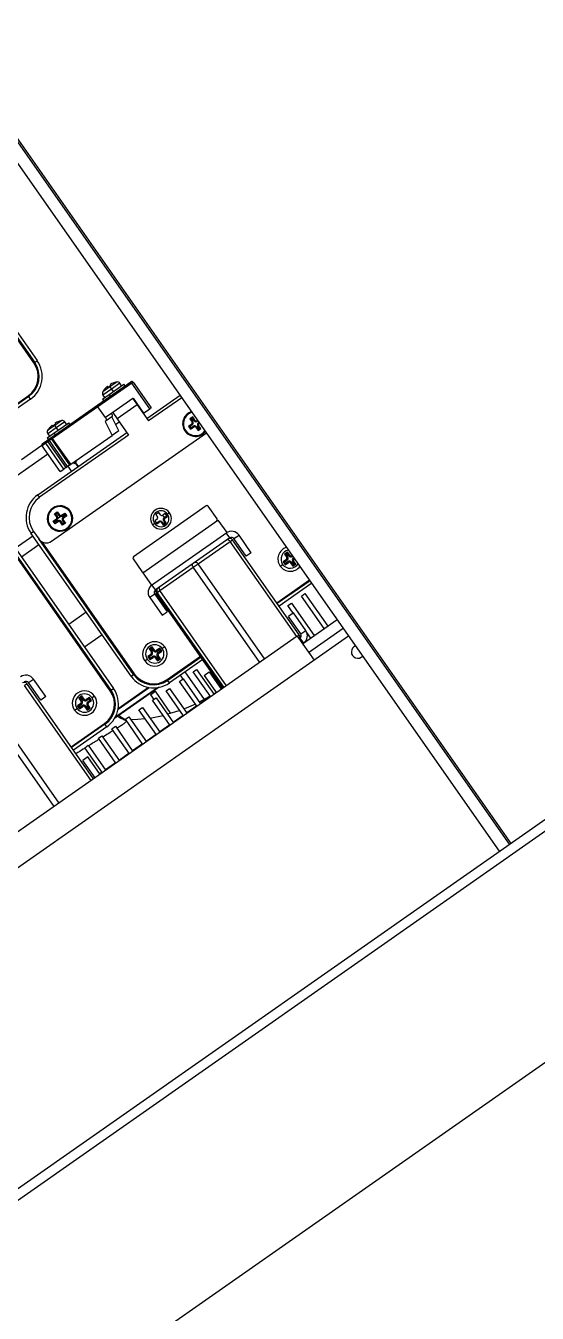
# Model space of a CAD drawing. Header units: millimetres. Extents: x 152904052 to 153933663, y 538271515 to 539240469.
# Drawn here: x 153354307 to 153354474.1, y 538947519.1 to 538947939.8 of the extents above; entities that cross this region are included whole.
import ezdxf

# ---------------------------------------------------------------- set-up
doc = ezdxf.new("R2010")
doc.units = ezdxf.units.MM
doc.layers.add('POWR', color=5, linetype='Continuous')

msp = doc.modelspace()

# ---------------------------------------------------------------- linework, layer by layer
at = {"layer": 'POWR', "color": 7}
for p, q in [((153354142.52, 538947446.5), (153354987.07, 538948037.86)), ((153354144.3, 538947443.96), (153354988.84, 538948035.32)), ((153354179.8, 538947393.26), (153355024.35, 538947984.61)), ((153354465.06, 538947672.35), (153354278.42, 538947938.9)), ((153354278.83, 538947939.19), (153354465.47, 538947672.63)), ((153354461.78, 538947670.05), (153354275.14, 538947936.61)), ((153354278.1, 538947877.03), (153354310.79, 538947830.34)), ((153354279, 538947874), (153354309.98, 538947829.76)), ((153354309.73, 538947829.59), (153354279.51, 538947872.75)), ((153354309.73, 538947829.59), (153354309.98, 538947829.76)), ((153354309.98, 538947829.76), (153354310.79, 538947830.34)), ((153354330.59, 538947815.87), (153354341.4, 538947823.45)), ((153354341.69, 538947823.04), (153354330.63, 538947815.29)), ((153354334.52, 538947821.74), (153354332.19, 538947820.11)), ((153354335.03, 538947821), (153354332.25, 538947819.05)), ((153354332.6, 538947820.71), (153354332.58, 538947820.72)), ((153354333.95, 538947821.65), (153354333.74, 538947821.89)), ((153354334.25, 538947819.29), (153354339.1, 538947822.69)), ((153354336.84, 538947823.36), (153354334.52, 538947821.74)), ((153354334.52, 538947821.74), (153354335.03, 538947821)), ((153354334.63, 538947822.52), (153354334.79, 538947822.24)), ((153354337.82, 538947822.95), (153354335.03, 538947821)), ((153354335.03, 538947821), (153354335.58, 538947820.22)), ((153354336.13, 538947823.21), (153354336.14, 538947823.19)), ((153354338.36, 538947822.17), (153354337.82, 538947822.95)), ((153354339.5, 538947822.11), (153354339.1, 538947822.69)), ((153354341.69, 538947823.04), (153354341.4, 538947823.45)), ((153354341.69, 538947823.04), (153354342.1, 538947823.32)), ((153354347.6, 538947814.6), (153354341.69, 538947823.04)), ((153354342.1, 538947823.32), (153354348.01, 538947814.89)), ((153354296.78, 538947811.12), (153354307.84, 538947818.87)), ((153354308.01, 538947818.62), (153354296.95, 538947810.88)), ((153354308.58, 538947817.8), (153354297.53, 538947810.06)), ((153354307.84, 538947818.87), (153354308.01, 538947818.62)), ((153354308.58, 538947817.8), (153354308.01, 538947818.62)), ((153354332.06, 538947817.76), (153354334.25, 538947819.29)), ((153354332.06, 538947817.76), (153354332.46, 538947817.18)), ((153354332.25, 538947819.05), (153354332.79, 538947818.27)), ((153354334.25, 538947819.29), (153354334.65, 538947818.72)), ((153354342.01, 538947818.01), (153354335.46, 538947813.42)), ((153354342.11, 538947818.08), (153354342.01, 538947818.01)), ((153354342.01, 538947818.01), (153354343.44, 538947815.96)), ((153354342.11, 538947818.08), (153354345.55, 538947813.16)), ((153354342.28, 538947817.83), (153354342.18, 538947817.77)), ((153354342.34, 538947817.75), (153354342.28, 538947817.62)), ((153354346.6, 538947811.46), (153354357.45, 538947819.06)), ((153354358.02, 538947818.24), (153354347.17, 538947810.64)), ((153354330.63, 538947815.29), (153354315.82, 538947804.92)), ((153354315.94, 538947805.61), (153354330.59, 538947815.87)), ((153354333.1, 538947811.77), (153354330.63, 538947815.29)), ((153354335.46, 538947813.42), (153354333.1, 538947811.77)), ((153354335.19, 538947812.01), (153354333.28, 538947810.67)), ((153354335.46, 538947813.42), (153354336.89, 538947811.37)), ((153354343.44, 538947815.96), (153354336.89, 538947811.37)), ((153354343.44, 538947815.96), (153354347.17, 538947810.64)), ((153354345.55, 538947813.16), (153354345.45, 538947813.1)), ((153354345.55, 538947813.16), (153354347.6, 538947814.6)), ((153354348.01, 538947814.89), (153354347.6, 538947814.6)), ((153354316.5, 538947809.12), (153354314.17, 538947807.49)), ((153354317.01, 538947808.38), (153354314.23, 538947806.43)), ((153354314.57, 538947808.09), (153354314.56, 538947808.1)), ((153354315.93, 538947809.03), (153354315.72, 538947809.28)), ((153354316.23, 538947806.67), (153354321.08, 538947810.07)), ((153354318.82, 538947810.74), (153354316.5, 538947809.12)), ((153354316.5, 538947809.12), (153354317.01, 538947808.38)), ((153354316.61, 538947809.9), (153354316.77, 538947809.62)), ((153354319.8, 538947810.33), (153354317.01, 538947808.38)), ((153354317.01, 538947808.38), (153354317.56, 538947807.6)), ((153354318.11, 538947810.59), (153354318.12, 538947810.57)), ((153354320.34, 538947809.55), (153354319.8, 538947810.33)), ((153354321.48, 538947809.5), (153354321.08, 538947810.07)), ((153354333.28, 538947810.67), (153354332.94, 538947810.44)), ((153354332.94, 538947810.44), (153354335.23, 538947805.94)), ((153354337.4, 538947807.46), (153354335.11, 538947811.96)), ((153354336.34, 538947809.53), (153354337.58, 538947810.39)), ((153354336.89, 538947811.37), (153354340.62, 538947806.05)), ((153354361.27, 538947809.59), (153354360.25, 538947808.87)), ((153354360.25, 538947808.87), (153354360.88, 538947807.97)), ((153354360.68, 538947808.8), (153354360.25, 538947808.87)), ((153354361.58, 538947811.94), (153354360.68, 538947811.31)), ((153354360.68, 538947811.31), (153354361.4, 538947810.28)), ((153354361.11, 538947811.23), (153354360.68, 538947811.31)), ((153354361.45, 538947809.34), (153354360.68, 538947808.8)), ((153354360.68, 538947808.8), (153354360.96, 538947808.4)), ((153354360.88, 538947807.97), (153354361.91, 538947808.69)), ((153354360.96, 538947808.4), (153354360.88, 538947807.97)), ((153354360.96, 538947808.4), (153354361.73, 538947808.94)), ((153354361.51, 538947811.51), (153354361.11, 538947811.23)), ((153354361.11, 538947811.23), (153354361.65, 538947810.46)), ((153354361.45, 538947809.34), (153354361.27, 538947809.59)), ((153354361.65, 538947810.46), (153354361.4, 538947810.28)), ((153354361.51, 538947811.51), (153354361.58, 538947811.94)), ((153354362.05, 538947810.74), (153354361.51, 538947811.51)), ((153354362.3, 538947810.92), (153354361.58, 538947811.94)), ((153354361.73, 538947808.94), (153354361.91, 538947808.69)), ((153354362.05, 538947810.74), (153354362.3, 538947810.92)), ((153354362.85, 538947808.74), (153354362.6, 538947808.56)), ((153354362.6, 538947808.56), (153354363.32, 538947807.54)), ((153354362.85, 538947808.74), (153354363.39, 538947807.97)), ((153354363.16, 538947810.91), (153354362.99, 538947810.79)), ((153354363.17, 538947810.54), (153354362.99, 538947810.79)), ((153354363.33, 538947810.66), (153354363.17, 538947810.54)), ((153354363.25, 538947809.02), (153354363.5, 538947809.19)), ((153354363.79, 538947808.25), (153354363.25, 538947809.02)), ((153354363.32, 538947807.54), (153354364.22, 538947808.17)), ((153354363.39, 538947807.97), (153354363.32, 538947807.54)), ((153354363.39, 538947807.97), (153354363.79, 538947808.25)), ((153354363.45, 538947810.14), (153354363.61, 538947810.26)), ((153354363.45, 538947810.14), (153354363.63, 538947809.89)), ((153354364.22, 538947808.17), (153354363.5, 538947809.19)), ((153354363.63, 538947809.89), (153354363.79, 538947810.01)), ((153354363.79, 538947808.25), (153354364.22, 538947808.17)), ((153354310.96, 538947786.51), (153354340.04, 538947806.87)), ((153354340.62, 538947806.05), (153354311.54, 538947785.69)), ((153354312.54, 538947803.23), (153354313.73, 538947804.07)), ((153354314.24, 538947803.81), (153354313.61, 538947803.37)), ((153354313.73, 538947804.07), (153354314.14, 538947804.36)), ((153354314.03, 538947805.14), (153354316.23, 538947806.67)), ((153354314.03, 538947805.14), (153354314.44, 538947804.56)), ((153354314.14, 538947804.36), (153354314.17, 538947804.38)), ((153354314.14, 538947804.36), (153354314.18, 538947804.29)), ((153354314.17, 538947804.38), (153354314.36, 538947804.51)), ((153354314.23, 538947806.43), (153354314.77, 538947805.65)), ((153354314.81, 538947804.21), (153354314.24, 538947803.81)), ((153354314.24, 538947803.81), (153354320.14, 538947795.38)), ((153354314.24, 538947803.81), (153354320.14, 538947795.38)), ((153354314.24, 538947803.81), (153354314.24, 538947803.81)), ((153354314.36, 538947804.51), (153354314.93, 538947804.91)), ((153354315.44, 538947804.65), (153354314.81, 538947804.21)), ((153354320.72, 538947795.78), (153354314.81, 538947804.21)), ((153354314.93, 538947804.91), (153354315.34, 538947805.2)), ((153354315.34, 538947805.2), (153354315.37, 538947805.22)), ((153354315.34, 538947805.2), (153354315.38, 538947805.13)), ((153354315.37, 538947805.22), (153354315.56, 538947805.35)), ((153354315.82, 538947804.92), (153354315.44, 538947804.65)), ((153354315.44, 538947804.65), (153354321.34, 538947796.22)), ((153354315.44, 538947804.65), (153354321.34, 538947796.22)), ((153354315.44, 538947804.65), (153354315.44, 538947804.65)), ((153354315.47, 538947771.35), (153354366.05, 538947806.77)), ((153354315.56, 538947805.35), (153354315.94, 538947805.61)), ((153354321.73, 538947796.49), (153354315.82, 538947804.92)), ((153354316.23, 538947806.67), (153354316.63, 538947806.1)), ((153354321.73, 538947796.49), (153354335.23, 538947805.94)), ((153354337.4, 538947807.46), (153354335.23, 538947805.94)), ((153354359.26, 538947807.5), (153354359.05, 538947807.36)), ((153354276.79, 538947773.63), (153354314.28, 538947799.87)), ((153354305.68, 538947798.07), (153354312.34, 538947802.73)), ((153354313.61, 538947803.37), (153354312.41, 538947802.54)), ((153354318.32, 538947794.1), (153354312.41, 538947802.54)), ((153354319.52, 538947794.94), (153354313.61, 538947803.37)), ((153354320.14, 538947795.38), (153354319.52, 538947794.94)), ((153354320.14, 538947795.38), (153354320.72, 538947795.78)), ((153354320.14, 538947795.38), (153354320.14, 538947795.38)), ((153354321.34, 538947796.22), (153354320.72, 538947795.78)), ((153354322.02, 538947794.25), (153354320.88, 538947795.89)), ((153354321.34, 538947796.22), (153354321.73, 538947796.49)), ((153354321.34, 538947796.22), (153354321.34, 538947796.22)), ((153354322.68, 538947797.15), (153354322.87, 538947797.15)), ((153354322.97, 538947796.74), (153354322.78, 538947796.66)), ((153354322.92, 538947797.32), (153354324.07, 538947795.68)), ((153354322.97, 538947796.74), (153354323.19, 538947796.94)), ((153354323.13, 538947796.86), (153354322.97, 538947796.74)), ((153354322.99, 538947797.37), (153354324.14, 538947795.73)), ((153354318.32, 538947794.1), (153354319.52, 538947794.94)), ((153354311.54, 538947785.69), (153354310.96, 538947786.51)), ((153354365.98, 538947782.91), (153354342.22, 538947766.28)), ((153354369.54, 538947778.69), (153354366.67, 538947782.79)), ((153354316.02, 538947777.9), (153354317.04, 538947778.61)), ((153354316.44, 538947777.82), (153354317.22, 538947778.36)), ((153354316.45, 538947780.33), (153354317.35, 538947780.97)), ((153354316.87, 538947780.26), (153354316.45, 538947780.33)), ((153354317.16, 538947779.31), (153354316.45, 538947780.33)), ((153354316.87, 538947780.26), (153354317.27, 538947780.54)), ((153354317.41, 538947779.49), (153354316.87, 538947780.26)), ((153354317.22, 538947778.36), (153354317.04, 538947778.61)), ((153354317.41, 538947779.49), (153354317.16, 538947779.31)), ((153354317.27, 538947780.54), (153354317.35, 538947780.97)), ((153354317.27, 538947780.54), (153354317.81, 538947779.77)), ((153354317.35, 538947780.97), (153354318.06, 538947779.94)), ((153354317.54, 538947778.84), (153354318.38, 538947779.43)), ((153354317.81, 538947779.77), (153354318.06, 538947779.94)), ((153354318.76, 538947779.82), (153354319.78, 538947780.54)), ((153354318.94, 538947779.57), (153354318.76, 538947779.82)), ((153354318.94, 538947779.57), (153354319.71, 538947780.11)), ((153354319.99, 538947779.71), (153354319.22, 538947779.17)), ((153354319.22, 538947779.17), (153354319.39, 538947778.92)), ((153354320.42, 538947779.63), (153354319.39, 538947778.92)), ((153354319.71, 538947780.11), (153354319.78, 538947780.54)), ((153354319.71, 538947780.11), (153354319.99, 538947779.71)), ((153354319.78, 538947780.54), (153354320.42, 538947779.63)), ((153354319.99, 538947779.71), (153354320.42, 538947779.63)), ((153354321.41, 538947781), (153354321.62, 538947781.15)), ((153354349.99, 538947778.55), (153354349.17, 538947777.98)), ((153354350.52, 538947780.75), (153354349.53, 538947780.07)), ((153354349.53, 538947780.07), (153354350.11, 538947779.25)), ((153354351.09, 538947779.93), (153354350.52, 538947780.75)), ((153354352.61, 538947780.38), (153354351.79, 538947779.81)), ((153354352.38, 538947779.14), (153354351.87, 538947779.87)), ((153354352.3, 538947779.08), (153354352.87, 538947779.48)), ((153354352.3, 538947779.08), (153354352.48, 538947778.83)), ((153354352.48, 538947778.83), (153354353.3, 538947779.4)), ((153354353.3, 538947779.4), (153354352.61, 538947780.38)), ((153354352.87, 538947779.48), (153354353.3, 538947779.4)), ((153354354.02, 538947780.64), (153354353.36, 538947780.18)), ((153354308.75, 538947773.97), (153354309.57, 538947774.55)), ((153354309.57, 538947774.55), (153354311.29, 538947772.09)), ((153354315.02, 538947776.53), (153354314.82, 538947776.39)), ((153354316.65, 538947777), (153354316.02, 538947777.9)), ((153354316.44, 538947777.82), (153354316.02, 538947777.9)), ((153354316.07, 538947777.82), (153354316.16, 538947777.87)), ((153354317.67, 538947777.71), (153354316.65, 538947777)), ((153354316.72, 538947777.42), (153354316.65, 538947777)), ((153354317.5, 538947777.96), (153354316.72, 538947777.42)), ((153354317.5, 538947777.96), (153354317.67, 538947777.71)), ((153354318.62, 538947777.77), (153354318.37, 538947777.59)), ((153354319.08, 538947776.57), (153354318.37, 538947777.59)), ((153354319.16, 538947776.99), (153354318.62, 538947777.77)), ((153354319.02, 538947778.05), (153354319.27, 538947778.22)), ((153354319.02, 538947778.05), (153354319.56, 538947777.27)), ((153354319.99, 538947777.2), (153354319.08, 538947776.57)), ((153354319.16, 538947776.99), (153354319.08, 538947776.57)), ((153354319.56, 538947777.27), (153354319.16, 538947776.99)), ((153354319.27, 538947778.22), (153354319.99, 538947777.2)), ((153354319.56, 538947777.27), (153354319.99, 538947777.2)), ((153354345.25, 538947761.07), (153354369.83, 538947778.28)), ((153354348.12, 538947756.98), (153354372.7, 538947774.19)), ((153354348.45, 538947776.74), (153354349.1, 538947777.2)), ((153354349.17, 538947777.98), (153354349.85, 538947776.99)), ((153354349.85, 538947776.99), (153354350.67, 538947777.57)), ((153354349.93, 538947777.42), (153354349.85, 538947776.99)), ((153354349.93, 538947777.42), (153354350.5, 538947777.82)), ((153354350.5, 538947777.82), (153354350.67, 538947777.57)), ((153354351.62, 538947777.62), (153354351.37, 538947777.44)), ((153354351.37, 538947777.44), (153354351.94, 538947776.62)), ((153354351.62, 538947777.62), (153354352.02, 538947777.05)), ((153354351.94, 538947776.62), (153354352.93, 538947777.31)), ((153354352.02, 538947777.05), (153354351.94, 538947776.62)), ((153354352.02, 538947777.05), (153354352.5, 538947777.39)), ((153354352.1, 538947777.96), (153354352.35, 538947778.13)), ((153354352.5, 538947777.39), (153354352.1, 538947777.96)), ((153354352.93, 538947777.31), (153354352.35, 538947778.13)), ((153354352.5, 538947777.39), (153354352.93, 538947777.31)), ((153354369.83, 538947778.28), (153354372.7, 538947774.19)), ((153354303.02, 538947769.96), (153354335.71, 538947723.27)), ((153354303.62, 538947769.1), (153354309.36, 538947773.11)), ((153354305.6, 538947766.27), (153354311.34, 538947770.29)), ((153354341.45, 538947727.28), (153354308.75, 538947773.97)), ((153354342.27, 538947727.85), (153354311.29, 538947772.09)), ((153354312.29, 538947771.19), (153354342.51, 538947728.03)), ((153354373.68, 538947772.43), (153354349.43, 538947755.46)), ((153354363.33, 538947763.96), (153354373.8, 538947771.3)), ((153354373.68, 538947772.43), (153354372.53, 538947774.07)), ((153354373.8, 538947771.3), (153354374.58, 538947771.84)), ((153354395.6, 538947740.17), (153354373.8, 538947771.3)), ((153354396.38, 538947740.72), (153354374.58, 538947771.84)), ((153354375.07, 538947772.19), (153354376.71, 538947773.33)), ((153354379.09, 538947766.45), (153354375.07, 538947772.19)), ((153354380.72, 538947767.6), (153354376.71, 538947773.33)), ((153354303.92, 538947766.93), (153354334.89, 538947722.69)), ((153354380.72, 538947767.6), (153354379.09, 538947766.45)), ((153354392.54, 538947767.82), (153354391.56, 538947767.13)), ((153354392.04, 538947767.04), (153354391.56, 538947767.13)), ((153354391.56, 538947767.13), (153354392.3, 538947766.06)), ((153354392.45, 538947767.33), (153354392.04, 538947767.04)), ((153354392.04, 538947767.04), (153354392.59, 538947766.26)), ((153354392.59, 538947766.26), (153354392.3, 538947766.06)), ((153354392.45, 538947767.33), (153354392.54, 538947767.82)), ((153354393, 538947766.55), (153354392.45, 538947767.33)), ((153354393.28, 538947766.75), (153354392.54, 538947767.82)), ((153354393, 538947766.55), (153354393.28, 538947766.75)), ((153354394.1, 538947766.71), (153354393.98, 538947766.63)), ((153354394.18, 538947766.34), (153354393.98, 538947766.63)), ((153354394.3, 538947766.43), (153354394.18, 538947766.34)), ((153354394.47, 538947765.93), (153354394.59, 538947766.02)), ((153354394.47, 538947765.93), (153354394.67, 538947765.64)), ((153354394.67, 538947765.64), (153354394.79, 538947765.73)), ((153354334.65, 538947722.52), (153354304.43, 538947765.68)), ((153354342.1, 538947765.58), (153354344.97, 538947761.48)), ((153354350.87, 538947755.24), (153354361.69, 538947762.82)), ((153354361.69, 538947762.82), (153354363.33, 538947763.96)), ((153354383.48, 538947731.69), (153354361.69, 538947762.82)), ((153354385.12, 538947732.84), (153354363.33, 538947763.96)), ((153354390.15, 538947763.21), (153354390.97, 538947763.78)), ((153354392.18, 538947765.37), (153354391.11, 538947764.62)), ((153354391.11, 538947764.62), (153354391.8, 538947763.64)), ((153354391.6, 538947764.53), (153354391.11, 538947764.62)), ((153354392.38, 538947765.08), (153354391.6, 538947764.53)), ((153354391.6, 538947764.53), (153354391.89, 538947764.13)), ((153354391.8, 538947763.64), (153354392.87, 538947764.38)), ((153354391.89, 538947764.13), (153354391.8, 538947763.64)), ((153354391.89, 538947764.13), (153354392.66, 538947764.67)), ((153354392.38, 538947765.08), (153354392.18, 538947765.37)), ((153354392.66, 538947764.67), (153354392.87, 538947764.38)), ((153354393.85, 538947764.46), (153354393.56, 538947764.26)), ((153354393.56, 538947764.26), (153354394.31, 538947763.2)), ((153354393.85, 538947764.46), (153354394.39, 538947763.68)), ((153354394.26, 538947764.75), (153354394.55, 538947764.95)), ((153354394.8, 538947763.97), (153354394.26, 538947764.75)), ((153354394.31, 538947763.2), (153354395.29, 538947763.88)), ((153354394.39, 538947763.68), (153354394.31, 538947763.2)), ((153354394.39, 538947763.68), (153354394.8, 538947763.97)), ((153354395.29, 538947763.88), (153354394.55, 538947764.95)), ((153354394.8, 538947763.97), (153354395.29, 538947763.88)), ((153354345.25, 538947761.07), (153354348.12, 538947756.98)), ((153354389.04, 538947751.2), (153354399.72, 538947758.69)), ((153354399.9, 538947758.44), (153354389.21, 538947750.96)), ((153354400.47, 538947757.62), (153354389.78, 538947750.14)), ((153354349.19, 538947754.06), (153354347.55, 538947752.92)), ((153354349.43, 538947755.46), (153354348.28, 538947757.09)), ((153354349.19, 538947754.06), (153354353.2, 538947748.33)), ((153354349.68, 538947754.41), (153354350.02, 538947754.64)), ((153354349.68, 538947754.41), (153354371.47, 538947723.28)), ((153354371.47, 538947723.28), (153354349.68, 538947754.41)), ((153354349.68, 538947754.41), (153354349.68, 538947754.41)), ((153354350.02, 538947754.64), (153354350.87, 538947755.24)), ((153354371.81, 538947723.52), (153354350.02, 538947754.64)), ((153354372.67, 538947724.12), (153354350.87, 538947755.24)), ((153354397.11, 538947753.44), (153354398.26, 538947754.24)), ((153354404.57, 538947742.79), (153354397.11, 538947753.44)), ((153354398.26, 538947754.24), (153354405.71, 538947743.59)), ((153354347.55, 538947752.92), (153354351.56, 538947747.18)), ((153354392.69, 538947750.34), (153354393.83, 538947751.14)), ((153354394.41, 538947747.88), (153354392.69, 538947750.34)), ((153354393.83, 538947751.14), (153354401.29, 538947740.5)), ((153354326.82, 538947748.17), (153354321.09, 538947744.15)), ((153354351.56, 538947747.18), (153354353.2, 538947748.33)), ((153354394.49, 538947747.94), (153354392.85, 538947746.79)), ((153354396.87, 538947741.06), (153354392.85, 538947746.79)), ((153354398.51, 538947742.21), (153354394.49, 538947747.94)), ((153354397.48, 538947737.83), (153354408.79, 538947745.74)), ((153354331.98, 538947740.8), (153354326.25, 538947736.78)), ((153354395.76, 538947740.29), (153354396.38, 538947740.72)), ((153354396.9, 538947739.97), (153354396.38, 538947740.72)), ((153354396.87, 538947741.06), (153354398.51, 538947742.21)), ((153354400.14, 538947739.69), (153354398.86, 538947741.52)), ((153354399.46, 538947735), (153354410.77, 538947742.92)), ((153354100.79, 538947522.14), (153354412.51, 538947740.42)), ((153354395.76, 538947740.29), (153354174.59, 538947585.42)), ((153354348.3, 538947736.84), (153354347.32, 538947736.15)), ((153354348.22, 538947736.35), (153354347.81, 538947736.07)), ((153354348.22, 538947736.35), (153354348.3, 538947736.84)), ((153354348.76, 538947735.58), (153354348.22, 538947736.35)), ((153354349.05, 538947735.78), (153354348.3, 538947736.84)), ((153354350.81, 538947736.4), (153354349.75, 538947735.65)), ((153354350.72, 538947735.91), (153354350.81, 538947736.4)), ((153354351.5, 538947735.42), (153354350.81, 538947736.4)), ((153354352.47, 538947736.83), (153354351.65, 538947736.25)), ((153354395.76, 538947740.29), (153354401.21, 538947732.5)), ((153354396.33, 538947739.47), (153354396.62, 538947739.67)), ((153354396.62, 538947739.67), (153354397.77, 538947738.03)), ((153354345.91, 538947732.24), (153354346.73, 538947732.81)), ((153354347.94, 538947734.39), (153354346.88, 538947733.65)), ((153354346.88, 538947733.65), (153354347.57, 538947732.66)), ((153354347.37, 538947733.56), (153354346.88, 538947733.65)), ((153354347.32, 538947736.15), (153354348.07, 538947735.09)), ((153354347.81, 538947736.07), (153354347.32, 538947736.15)), ((153354348.15, 538947734.1), (153354347.37, 538947733.56)), ((153354347.37, 538947733.56), (153354347.65, 538947733.15)), ((153354347.57, 538947732.66), (153354348.63, 538947733.41)), ((153354347.65, 538947733.15), (153354347.57, 538947732.66)), ((153354347.65, 538947733.15), (153354348.43, 538947733.7)), ((153354347.81, 538947736.07), (153354348.35, 538947735.29)), ((153354348.15, 538947734.1), (153354347.94, 538947734.39)), ((153354348.35, 538947735.29), (153354348.07, 538947735.09)), ((153354348.43, 538947733.7), (153354348.63, 538947733.41)), ((153354348.76, 538947735.58), (153354349.05, 538947735.78)), ((153354349.62, 538947733.49), (153354349.33, 538947733.29)), ((153354349.33, 538947733.29), (153354350.07, 538947732.22)), ((153354349.62, 538947733.49), (153354350.16, 538947732.71)), ((153354349.95, 538947735.37), (153354349.75, 538947735.65)), ((153354350.72, 538947735.91), (153354349.95, 538947735.37)), ((153354350.02, 538947733.77), (153354350.31, 538947733.98)), ((153354350.57, 538947733), (153354350.02, 538947733.77)), ((153354350.07, 538947732.22), (153354351.06, 538947732.91)), ((153354350.16, 538947732.71), (153354350.07, 538947732.22)), ((153354350.16, 538947732.71), (153354350.57, 538947733)), ((153354350.23, 538947734.96), (153354351.01, 538947735.5)), ((153354350.23, 538947734.96), (153354350.43, 538947734.67)), ((153354351.06, 538947732.91), (153354350.31, 538947733.98)), ((153354350.43, 538947734.67), (153354351.5, 538947735.42)), ((153354350.57, 538947733), (153354351.06, 538947732.91)), ((153354351.01, 538947735.5), (153354350.72, 538947735.91)), ((153354351.01, 538947735.5), (153354351.5, 538947735.42)), ((153354353.24, 538947726.14), (153354364.13, 538947733.76)), ((153354364.3, 538947733.52), (153354353.41, 538947725.89)), ((153354364.88, 538947732.7), (153354353.98, 538947725.07)), ((153354342.51, 538947728.03), (153354342.27, 538947727.85)), ((153354365.47, 538947719.69), (153354359.16, 538947728.7)), ((153354361.72, 538947728.66), (153354362.87, 538947729.46)), ((153354367.46, 538947720.47), (153354361.72, 538947728.66)), ((153354362.87, 538947729.46), (153354368.61, 538947721.27)), ((153354365.33, 538947727.52), (153354366.97, 538947728.67)), ((153354366.97, 538947728.67), (153354370.98, 538947722.93)), ((153354306.63, 538947724.26), (153354307.41, 538947724.81)), ((153354328.43, 538947693.14), (153354306.63, 538947724.26)), ((153354329.21, 538947693.68), (153354307.41, 538947724.81)), ((153354307.9, 538947725.15), (153354309.54, 538947726.3)), ((153354311.92, 538947719.42), (153354307.9, 538947725.15)), ((153354313.55, 538947720.57), (153354309.54, 538947726.3)), ((153354341.45, 538947727.28), (153354342.27, 538947727.85)), ((153354353.24, 538947726.14), (153354353.41, 538947725.89)), ((153354353.98, 538947725.07), (153354353.41, 538947725.89)), ((153354357.3, 538947725.56), (153354358.45, 538947726.37)), ((153354363.04, 538947717.37), (153354357.3, 538947725.56)), ((153354357.52, 538947727.55), (153354358.38, 538947726.32)), ((153354358.45, 538947726.37), (153354364.18, 538947718.17)), ((153354365.33, 538947727.52), (153354369.34, 538947721.79)), ((153354313.55, 538947720.57), (153354311.92, 538947719.42)), ((153354325.37, 538947720.78), (153354324.38, 538947720.09)), ((153354324.38, 538947720.09), (153354325.13, 538947719.03)), ((153354324.87, 538947720.01), (153354324.38, 538947720.09)), ((153354325.28, 538947720.29), (153354324.87, 538947720.01)), ((153354324.87, 538947720.01), (153354325.42, 538947719.23)), ((153354325.28, 538947720.29), (153354325.37, 538947720.78)), ((153354325.83, 538947719.52), (153354325.28, 538947720.29)), ((153354326.11, 538947719.72), (153354325.37, 538947720.78)), ((153354325.83, 538947719.52), (153354326.11, 538947719.72)), ((153354327.87, 538947720.34), (153354326.81, 538947719.59)), ((153354327.01, 538947719.31), (153354326.81, 538947719.59)), ((153354327.79, 538947719.85), (153354327.01, 538947719.31)), ((153354327.79, 538947719.85), (153354327.87, 538947720.34)), ((153354328.07, 538947719.44), (153354327.79, 538947719.85)), ((153354328.56, 538947719.36), (153354327.87, 538947720.34)), ((153354329.53, 538947720.77), (153354328.71, 538947720.19)), ((153354334.65, 538947722.52), (153354334.89, 538947722.69)), ((153354334.89, 538947722.69), (153354335.71, 538947723.27)), ((153354350.61, 538947723.62), (153354336.02, 538947713.41)), ((153354336.31, 538947713.92), (153354350.03, 538947723.52)), ((153354337.2, 538947716.49), (153354347.31, 538947723.57)), ((153354347.17, 538947723.6), (153354337.22, 538947716.63)), ((153354347.75, 538947721.2), (153354349.23, 538947722.23)), ((153354347.75, 538947721.2), (153354348.84, 538947719.64)), ((153354348.45, 538947719.37), (153354349.6, 538947720.17)), ((153354349.23, 538947722.23), (153354349.39, 538947722.34)), ((153354354.47, 538947715.1), (153354349.39, 538947722.34)), ((153354349.6, 538947720.17), (153354355.34, 538947711.98)), ((153354352.88, 538947722.47), (153354354.02, 538947723.27)), ((153354358.61, 538947714.27), (153354352.88, 538947722.47)), ((153354354.02, 538947723.27), (153354359.76, 538947715.08)), ((153354367.34, 538947720.63), (153354364.07, 538947718.34)), ((153354369.22, 538947721.96), (153354368.47, 538947721.47)), ((153354369.23, 538947721.95), (153354368.49, 538947721.44)), ((153354316.31, 538947684.66), (153354294.52, 538947715.78)), ((153354317.95, 538947685.8), (153354296.15, 538947716.93)), ((153354322.98, 538947716.18), (153354323.8, 538947716.75)), ((153354325.01, 538947718.33), (153354323.94, 538947717.59)), ((153354323.94, 538947717.59), (153354324.63, 538947716.6)), ((153354324.43, 538947717.5), (153354323.94, 538947717.59)), ((153354325.21, 538947718.04), (153354324.43, 538947717.5)), ((153354324.43, 538947717.5), (153354324.72, 538947717.09)), ((153354324.63, 538947716.6), (153354325.7, 538947717.35)), ((153354324.72, 538947717.09), (153354324.63, 538947716.6)), ((153354324.72, 538947717.09), (153354325.49, 538947717.64)), ((153354325.21, 538947718.04), (153354325.01, 538947718.33)), ((153354325.42, 538947719.23), (153354325.13, 538947719.03)), ((153354325.49, 538947717.64), (153354325.7, 538947717.35)), ((153354326.68, 538947717.43), (153354326.39, 538947717.23)), ((153354326.39, 538947717.23), (153354327.14, 538947716.16)), ((153354326.68, 538947717.43), (153354327.22, 538947716.65)), ((153354327.09, 538947717.71), (153354327.38, 538947717.92)), ((153354327.63, 538947716.94), (153354327.09, 538947717.71)), ((153354327.14, 538947716.16), (153354328.12, 538947716.85)), ((153354327.22, 538947716.65), (153354327.14, 538947716.16)), ((153354327.22, 538947716.65), (153354327.63, 538947716.94)), ((153354327.3, 538947718.9), (153354328.07, 538947719.44)), ((153354327.3, 538947718.9), (153354327.5, 538947718.61)), ((153354328.12, 538947716.85), (153354327.38, 538947717.92)), ((153354327.5, 538947718.61), (153354328.56, 538947719.36)), ((153354327.63, 538947716.94), (153354328.12, 538947716.85)), ((153354328.07, 538947719.44), (153354328.56, 538947719.36)), ((153354344.03, 538947716.27), (153354345.18, 538947717.07)), ((153354349.77, 538947708.08), (153354344.03, 538947716.27)), ((153354345.18, 538947717.07), (153354350.91, 538947708.88)), ((153354354.19, 538947711.18), (153354348.45, 538947719.37)), ((153354362.92, 538947717.53), (153354359.64, 538947715.24)), ((153354321.86, 538947704.17), (153354332.76, 538947711.8)), ((153354332.93, 538947711.55), (153354322.04, 538947703.92)), ((153354332.76, 538947711.8), (153354332.93, 538947711.55)), ((153354333.5, 538947710.73), (153354332.93, 538947711.55)), ((153354339.86, 538947712.93), (153354339.47, 538947712.93)), ((153354339.61, 538947713.17), (153354340.75, 538947713.98)), ((153354345.34, 538947704.98), (153354339.61, 538947713.17)), ((153354339.68, 538947712.84), (153354339.87, 538947712.66)), ((153354340.75, 538947713.98), (153354346.49, 538947705.78)), ((153354354.07, 538947711.34), (153354350.8, 538947709.05)), ((153354358.5, 538947714.44), (153354355.22, 538947712.14)), ((153354333.5, 538947710.73), (153354322.61, 538947703.1)), ((153354330.76, 538947706.98), (153354331.91, 538947707.78)), ((153354336.5, 538947698.79), (153354330.76, 538947706.98)), ((153354331.91, 538947707.78), (153354337.64, 538947699.59)), ((153354335.18, 538947710.08), (153354336.33, 538947710.88)), ((153354340.92, 538947701.88), (153354335.18, 538947710.08)), ((153354336.33, 538947710.88), (153354342.07, 538947702.69)), ((153354349.65, 538947708.24), (153354346.37, 538947705.95)), ((153354326.34, 538947703.88), (153354327.48, 538947704.68)), ((153354332.07, 538947695.69), (153354326.34, 538947703.88)), ((153354327.48, 538947704.68), (153354333.22, 538947696.49)), ((153354345.23, 538947705.15), (153354341.95, 538947702.85)), ((153354327.32, 538947700.91), (153354325.68, 538947699.76)), ((153354329.7, 538947694.03), (153354325.68, 538947699.76)), ((153354331.34, 538947695.17), (153354327.32, 538947700.91)), ((153354336.38, 538947698.95), (153354333.1, 538947696.66)), ((153354340.8, 538947702.05), (153354337.53, 538947699.75)), ((153354331.96, 538947695.85), (153354331.22, 538947695.34)), ((153354329.58, 538947694.19), (153354329.09, 538947693.85))]:
    msp.add_line(p, q, dxfattribs=at)
at = {"layer": 'POWR', "color": 7, "flags": 128}
for points in [[(153354372.8, 538947771.82), (153354372.89, 538947771.86), (153354373.01, 538947771.87), (153354373.13, 538947771.85), (153354373.27, 538947771.79), (153354373.41, 538947771.7), (153354373.55, 538947771.59), (153354373.68, 538947771.45), (153354373.8, 538947771.3)], [(153354361.5, 538947763.91), (153354361.44, 538947763.84), (153354361.4, 538947763.74), (153354361.38, 538947763.62), (153354361.4, 538947763.48), (153354361.43, 538947763.32), (153354361.5, 538947763.15), (153354361.58, 538947762.98), (153354361.69, 538947762.82)], [(153354362.32, 538947764.48), (153354362.42, 538947764.52), (153354362.53, 538947764.53), (153354362.66, 538947764.51), (153354362.79, 538947764.45), (153354362.93, 538947764.37), (153354363.07, 538947764.25), (153354363.21, 538947764.12), (153354363.33, 538947763.96)], [(153354350.69, 538947756.34), (153354350.62, 538947756.27), (153354350.58, 538947756.17), (153354350.57, 538947756.05), (153354350.58, 538947755.9), (153354350.62, 538947755.75), (153354350.68, 538947755.58), (153354350.77, 538947755.41), (153354350.87, 538947755.24)], [(153354367.28, 538947720.73), (153354366.85, 538947720.47), (153354363.69, 538947718.74)], [(153354357.38, 538947716.04), (153354355.63, 538947715.45), (153354353.37, 538947714.79)], [(153354362.49, 538947718.15), (153354359.49, 538947716.84), (153354358.73, 538947716.54)], [(153354346.07, 538947713.36), (153354343.57, 538947713.1), (153354341.46, 538947712.97)]]:
    msp.add_lwpolyline(points, dxfattribs=at)
at = {"layer": 'POWR', "color": 7}
for centre, radius, start, end in [((153354303.42, 538947825.17), 7.7, 305, 35), ((153354303.42, 538947825.17), 8, 305, 35), ((153354303.42, 538947825.17), 9, 305, 35), ((153354337.87, 538947816.95), 6.5, 144.4786, 150.8721), ((153354337.9, 538947816.91), 6.52, 132.4848, 144.3917), ((153354337.98, 538947816.79), 6.32, 120.3185, 129.6814), ((153354337.9, 538947816.91), 6.52, 105.6083, 117.5152), ((153354337.87, 538947816.95), 6.5, 99.1279, 105.5214), ((153354337, 538947822.38), 1, 35, 99.1279), ((153354341.69, 538947823.04), 0.5, 35, 125), ((153354333.07, 538947819.62), 1, 150.8721, 215), ((153354362.45, 538947809.74), 4.15, 107.47, 215), ((153354362.45, 538947809.74), 3.9, 106.3061, 215), ((153354319.85, 538947804.33), 6.5, 144.4786, 150.8721), ((153354319.88, 538947804.29), 6.52, 132.4848, 144.3917), ((153354319.96, 538947804.17), 6.32, 120.3185, 129.6814), ((153354319.88, 538947804.29), 6.52, 105.6083, 117.5152), ((153354319.85, 538947804.33), 6.5, 99.1279, 105.5214), ((153354318.98, 538947809.76), 1, 35, 99.1279), ((153354360.99, 538947810), 0.5, 305, 35), ((153354360.99, 538947810), 0.807, 305, 35), ((153354362.19, 538947808.28), 0.807, 35, 125), ((153354362.19, 538947808.28), 0.5, 35, 125), ((153354362.71, 538947811.2), 0.807, 215, 305), ((153354362.71, 538947811.2), 0.5, 215, 305), ((153354363.91, 538947809.48), 0.807, 125, 215), ((153354363.91, 538947809.48), 0.5, 125, 215), ((153354314.02, 538947803.66), 0.499, 125.07, 215.0698), ((153354315.05, 538947807), 1, 150.8721, 215), ((153354314.64, 538947804.1), 0.5, 125, 215), ((153354314.65, 538947804.1), 0.499, 125.07, 215.0698), ((153354314.13, 538947804.28), 0.103, 37.4159, 66.5165), ((153354315.22, 538947804.5), 0.499, 125.07, 215.0698), ((153354315.84, 538947804.94), 0.5, 125, 215), ((153354315.85, 538947804.94), 0.499, 125.07, 215.0698), ((153354315.33, 538947805.12), 0.103, 37.4159, 66.5165), ((153354362.45, 538947809.74), 4.15, 215, 322.53), ((153354362.45, 538947809.74), 3.9, 215, 323.6939), ((153354316.13, 538947779.13), 9, 125, 215), ((153354316.13, 538947779.13), 8, 125, 215), ((153354318.22, 538947778.77), 4.15, 35, 215), ((153354318.22, 538947778.77), 3.9, 35, 215), ((153354366.26, 538947782.5), 0.5, 35, 125), ((153354318.22, 538947778.77), 4.15, 215, 35), ((153354318.22, 538947778.77), 3.9, 215, 35), ((153354316.75, 538947779.02), 0.5, 305, 35), ((153354316.75, 538947779.02), 0.807, 305, 35), ((153354318.47, 538947780.23), 0.807, 215, 305), ((153354318.47, 538947780.23), 0.5, 215, 305), ((153354319.68, 538947778.51), 0.807, 125, 215), ((153354319.68, 538947778.51), 0.5, 125, 215), ((153354351.23, 538947778.69), 3.4, 35, 215), ((153354351.23, 538947778.69), 3.4, 215, 35), ((153354351.23, 538947778.69), 2.6, 35, 215), ((153354351.23, 538947778.69), 2.6, 215, 35), ((153354349.7, 538947778.96), 0.5, 305, 35), ((153354351.5, 538947780.22), 0.5, 215, 305), ((153354352.76, 538947778.42), 0.807, 125, 215), ((153354352.76, 538947778.42), 0.5, 125, 215), ((153354369.13, 538947778.4), 0.5, 305, 35), ((153354317.96, 538947777.3), 0.807, 35, 125), ((153354317.96, 538947777.3), 0.5, 35, 125), ((153354350.96, 538947777.16), 0.807, 35, 125), ((153354350.96, 538947777.16), 0.5, 35, 125), ((153354374.25, 538947771.61), 3, 35, 125), ((153354313.75, 538947773.81), 3, 215, 305), ((153354373.76, 538947771.27), 1, 35, 125), ((153354374.25, 538947771.61), 1, 35, 125), ((153354342.51, 538947765.87), 0.5, 125, 215), ((153354393.42, 538947765.51), 4, 106.79, 215), ((153354393.42, 538947765.51), 3, 100.3757, 215), ((153354391.89, 538947765.78), 0.5, 305, 35), ((153354391.89, 538947765.78), 0.851, 305, 35), ((153354393.69, 538947767.04), 0.851, 215, 305), ((153354393.69, 538947767.04), 0.5, 215, 305), ((153354394.96, 538947765.24), 0.851, 125, 215), ((153354393.42, 538947765.51), 4, 215, 323.21), ((153354393.42, 538947765.51), 3, 215, 329.6243), ((153354393.15, 538947763.97), 0.851, 35, 125), ((153354393.15, 538947763.97), 0.5, 35, 125), ((153354394.96, 538947765.24), 0.5, 125, 215), ((153354345.38, 538947761.77), 0.5, 215, 305), ((153354350.01, 538947754.64), 3, 125, 215), ((153354350.01, 538947754.64), 1, 125, 215), ((153354350.5, 538947754.98), 1, 125, 215), ((153354350.5, 538947754.98), 1, 125.0109, 215.0109), ((153354350.83, 538947755.22), 1, 125.0109, 215.0109), ((153354395.56, 538947740.14), 1, 319.3772, 35), ((153354396.05, 538947740.49), 1, 305, 35), ((153354396.05, 538947740.49), 3, 305, 35), ((153354349.19, 538947734.53), 4, 35, 215), ((153354349.19, 538947734.53), 4, 215, 35), ((153354349.19, 538947734.53), 3, 35, 215), ((153354415.51, 538947735.19), 2.1, 109.8169, 320.1831), ((153354349.19, 538947734.53), 3, 215, 35), ((153354347.66, 538947734.8), 0.5, 305, 35), ((153354347.66, 538947734.8), 0.851, 305, 35), ((153354348.92, 538947733), 0.851, 35, 125), ((153354348.92, 538947733), 0.5, 35, 125), ((153354349.46, 538947736.06), 0.851, 215, 305), ((153354349.46, 538947736.06), 0.5, 215, 305), ((153354350.72, 538947734.26), 0.851, 125, 215), ((153354350.72, 538947734.26), 0.5, 125, 215), ((153354348.82, 538947732.44), 7.7, 215, 305), ((153354307.08, 538947724.58), 3, 35, 125), ((153354306.59, 538947724.24), 1, 35, 125), ((153354307.08, 538947724.58), 1, 35, 125), ((153354348.82, 538947732.44), 9, 215, 305), ((153354348.82, 538947732.44), 8, 215, 305), ((153354326.25, 538947718.47), 4, 35, 215), ((153354326.25, 538947718.47), 4, 215, 35), ((153354326.25, 538947718.47), 3, 35, 215), ((153354326.25, 538947718.47), 3, 215, 35), ((153354326.52, 538947720), 0.851, 215, 305), ((153354326.52, 538947720), 0.5, 215, 305), ((153354328.34, 538947718.1), 7.7, 305, 35), ((153354328.34, 538947718.1), 8, 305, 35), ((153354328.34, 538947718.1), 9, 305, 35), ((153354324.72, 538947718.74), 0.5, 305, 35), ((153354324.72, 538947718.74), 0.851, 305, 35), ((153354325.98, 538947716.94), 0.851, 35, 125), ((153354325.98, 538947716.94), 0.5, 35, 125), ((153354327.78, 538947718.2), 0.851, 125, 215), ((153354327.78, 538947718.2), 0.5, 125, 215), ((153354339.32, 538947766.93), 54, 278.8488, 283.4898)]:
    msp.add_arc(centre, radius, start, end, dxfattribs=at)
for points, knots in [([(153354333.74, 538947821.89), (153354333.74, 538947821.89), (153354333.72, 538947821.9), (153354333.66, 538947821.86), (153354333.58, 538947821.8), (153354333.52, 538947821.74), (153354333.49, 538947821.72)], [0, 0, 0, 0, 0.250648, 0.499754, 0.7491, 1, 1, 1, 1]), ([(153354333.49, 538947821.72), (153354333.52, 538947821.74), (153354333.58, 538947821.8), (153354333.66, 538947821.86), (153354333.72, 538947821.9), (153354333.74, 538947821.89), (153354333.74, 538947821.89)], [0, 0, 0, 0, 0.250648, 0.499754, 0.7491, 1, 1, 1, 1]), ([(153354334.89, 538947822.69), (153354334.85, 538947822.67), (153354334.78, 538947822.64), (153354334.69, 538947822.58), (153354334.64, 538947822.54), (153354334.64, 538947822.52), (153354334.63, 538947822.52)], [0, 0, 0, 0, 0.250648, 0.499754, 0.7491, 1, 1, 1, 1]), ([(153354330.63, 538947815.29), (153354330.6, 538947815.33), (153354330.55, 538947815.41), (153354330.51, 538947815.55), (153354330.49, 538947815.69), (153354330.52, 538947815.8), (153354330.57, 538947815.85), (153354330.59, 538947815.87)], [0, 0, 0, 0, 0.163518, 0.344285, 0.539301, 0.775308, 1, 1, 1, 1]), ([(153354335.01, 538947813.11), (153354335.06, 538947813.03), (153354335.16, 538947812.87), (153354335.27, 538947812.61), (153354335.32, 538947812.35), (153354335.3, 538947812.13), (153354335.22, 538947812.05), (153354335.19, 538947812.01)], [0, 0, 0, 0, 0.174736, 0.363548, 0.559692, 0.78787, 1, 1, 1, 1]), ([(153354315.72, 538947809.28), (153354315.72, 538947809.28), (153354315.7, 538947809.28), (153354315.64, 538947809.24), (153354315.56, 538947809.18), (153354315.5, 538947809.13), (153354315.47, 538947809.1)], [0, 0, 0, 0, 0.2506482, 0.4997541, 0.7490998, 1, 1, 1, 1]), ([(153354315.47, 538947809.1), (153354315.5, 538947809.13), (153354315.56, 538947809.18), (153354315.64, 538947809.24), (153354315.7, 538947809.28), (153354315.72, 538947809.28), (153354315.72, 538947809.28)], [0, 0, 0, 0, 0.2506482, 0.4997541, 0.7490998, 1, 1, 1, 1]), ([(153354316.86, 538947810.07), (153354316.83, 538947810.05), (153354316.76, 538947810.02), (153354316.67, 538947809.96), (153354316.62, 538947809.92), (153354316.61, 538947809.9), (153354316.61, 538947809.9)], [0, 0, 0, 0, 0.250648, 0.499754, 0.7491, 1, 1, 1, 1]), ([(153354333.28, 538947810.67), (153354333.32, 538947810.73), (153354333.42, 538947810.84), (153354333.39, 538947811.15), (153354333.28, 538947811.48), (153354333.15, 538947811.68), (153354333.1, 538947811.77)], [0, 0, 0, 0, 0.273241, 0.566326, 0.792171, 1, 1, 1, 1]), ([(153354315.82, 538947804.92), (153354315.8, 538947804.96), (153354315.75, 538947805.05), (153354315.72, 538947805.19), (153354315.74, 538947805.35), (153354315.81, 538947805.51), (153354315.9, 538947805.58), (153354315.94, 538947805.61)], [0, 0, 0, 0, 0.174928, 0.36388, 0.560047, 0.788091, 1, 1, 1, 1]), ([(153354312.54, 538947803.23), (153354312.48, 538947803.19), (153354312.37, 538947803.09), (153354312.31, 538947802.88), (153354312.33, 538947802.68), (153354312.39, 538947802.58), (153354312.41, 538947802.54)], [0, 0, 0, 0, 0.270336, 0.562527, 0.789797, 1, 1, 1, 1]), ([(153354322.8, 538947796.7), (153354322.8, 538947796.71), (153354322.81, 538947796.74), (153354323.08, 538947796.98), (153354323.44, 538947797.27), (153354323.63, 538947797.42)], [0, 0, 0, 0, 0.212902, 0.581197, 1, 1, 1, 1]), ([(153354322.92, 538947797.08), (153354322.89, 538947797.02), (153354322.84, 538947796.88), (153354322.8, 538947796.74), (153354322.77, 538947796.68)], [0, 0, 0, 0, 0.499894, 1, 1, 1, 1]), ([(153354323.19, 538947797.3), (153354323.1, 538947797.25), (153354322.93, 538947797.16), (153354322.85, 538947797.13), (153354322.87, 538947797.17), (153354322.87, 538947797.18)], [0, 0, 0, 0, 0.402272, 0.802406, 1, 1, 1, 1]), ([(153354339.87, 538947712.66), (153354339.83, 538947712.54), (153354339.76, 538947712.31), (153354339.16, 538947711.74), (153354338.2, 538947711.05), (153354337.26, 538947710.46), (153354336.82, 538947710.18)], [0, 0, 0, 0, 0.254532, 0.508983, 0.770758, 1, 1, 1, 1]), ([(153354339.87, 538947712.66), (153354339.09, 538947712.98), (153354338.14, 538947713.37), (153354337.23, 538947714.03), (153354337.07, 538947714.14)], [0, 0, 0, 0, 0.823845, 1, 1, 1, 1]), ([(153354339.73, 538947712.94), (153354339.34, 538947713.13), (153354338.49, 538947713.55), (153354337.83, 538947714.12), (153354337.47, 538947714.43)], [0, 0, 0, 0, 0.457647, 1, 1, 1, 1]), ([(153354352.33, 538947709.88), (153354352.39, 538947709.92), (153354352.73, 538947710.19), (153354353.28, 538947710.59), (153354353.84, 538947710.99), (153354354.11, 538947711.17), (153354354.17, 538947711.21)], [0, 0, 0, 0, 0.090275, 0.559324, 0.902777, 1, 1, 1, 1]), ([(153354335.62, 538947709.45), (153354335.17, 538947709.17), (153354334.18, 538947708.57), (153354332.89, 538947707.79), (153354332.2, 538947707.37)], [0, 0, 0, 0, 0.460782, 1, 1, 1, 1]), ([(153354326.41, 538947703.78), (153354325.64, 538947703.31), (153354324.7, 538947702.71), (153354323.65, 538947702.04), (153354323.45, 538947701.91)], [0, 0, 0, 0, 0.807737, 1, 1, 1, 1]), ([(153354331, 538947706.64), (153354330, 538947706.03), (153354328.93, 538947705.38), (153354327.68, 538947704.58), (153354327.59, 538947704.53)], [0, 0, 0, 0, 0.932568, 1, 1, 1, 1])]:
    msp.add_open_spline(points, degree=3, knots=knots, dxfattribs=at)

doc.saveas('drawing.dxf')
